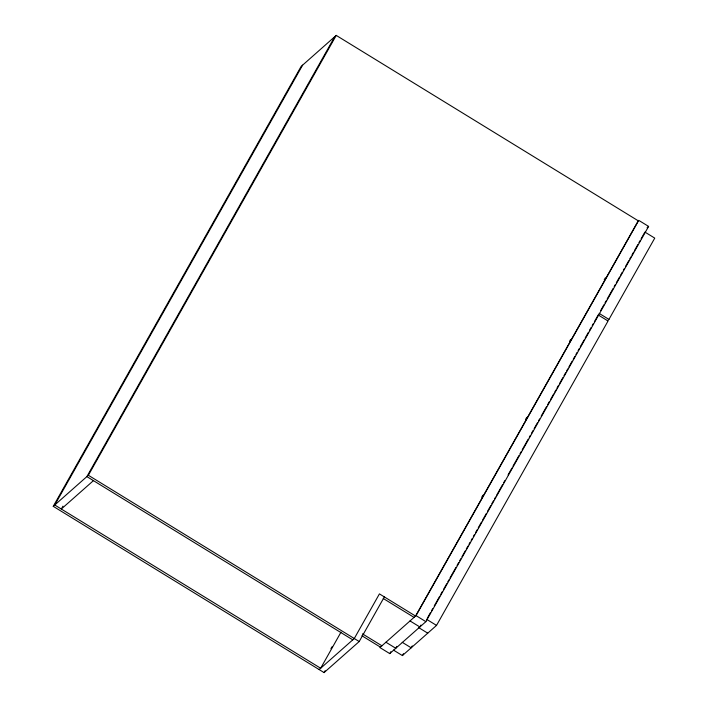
<?xml version="1.0" encoding="UTF-8"?>
<svg xmlns="http://www.w3.org/2000/svg" width="708" height="708" viewBox="0 0 708 708"><rect width="100%" height="100%" fill="white"/><g stroke="black" fill="none" stroke-linecap="round" stroke-linejoin="round"><path stroke-width="1.06" d="M384.347 596.906L359.204 641.536L324.078 672.6L53.25 506.335L301.112 66.463L336.229 35.4L638.244 220.808L415.534 616.057L379.426 593.888L354.283 638.51L319.158 669.573M302.617 65.136L54.755 505.008L320.662 668.246L340.99 632.164M62.95 506.149L61.322 509.034L93.438 480.635M334.725 36.727L86.872 476.608L352.77 639.846M53.25 506.335L88.376 475.272L336.229 35.4M330.928 648.687L331.999 646.793M324.078 672.6L325.149 670.697M389.754 653.608L425.88 621.659L648.599 226.41L638.749 220.365L416.038 615.615L379.913 647.563L389.754 653.608L390.843 651.687M396.861 646.36L395.781 648.28L385.931 642.236M481.767 497.175L482.847 495.255M525.655 419.278L526.743 417.357M569.551 341.389L570.63 339.459M604.225 279.837L605.313 277.917M393.453 650.086L402.401 655.581L403.489 653.652M420.95 625.058L419.862 626.978L410.012 620.934M427.216 618.394L430.473 612.615M431.561 610.685L432.65 608.765M434.278 605.871L439.703 596.242M440.792 594.313L442.42 591.419M443.5 589.499L446.757 583.711M447.845 581.79L448.934 579.861M450.014 577.932L455.987 567.338M457.076 565.409L458.704 562.524M459.784 560.594L460.873 558.665M461.961 556.745L465.218 550.966M466.298 549.036L467.926 546.142M469.015 544.222L470.103 542.293M471.183 540.363L472.271 538.443M473.36 536.514L474.44 534.584M475.528 532.664L477.157 529.77M478.245 527.841L481.502 522.062M482.582 520.132L486.387 513.397M487.467 511.468L490.724 505.689M491.812 503.76L493.441 500.875M494.529 498.945L495.609 497.016M496.697 495.087L502.671 484.493M503.751 482.564L504.839 480.644M508.096 474.864L511.893 468.121M512.981 466.191L518.955 455.598M520.035 453.669L521.123 451.739M522.212 449.819L528.177 439.217M529.265 437.296L530.354 435.367M531.434 433.438L533.062 430.553M534.151 428.623L537.407 422.844M538.496 420.915L539.576 418.986M541.204 416.1L546.638 406.463M547.718 404.542L549.346 401.648M550.435 399.719L553.691 393.94M554.78 392.02L555.86 390.09M556.948 388.161L558.577 385.276M559.665 383.347L562.922 377.568M564.002 375.638L565.63 372.753M566.719 370.824L567.807 368.895M568.887 366.974L572.144 361.186M573.232 359.266L574.861 356.372M575.949 354.451L577.029 352.522M578.117 350.593L579.206 348.663M580.286 346.743L584.091 339.999M585.171 338.07L588.428 332.291M589.516 330.362L591.145 327.477M592.233 325.547L593.313 323.618M594.401 321.697L598.198 314.954L608.048 320.998L436.526 625.403L402.401 655.581M600.711 310.493L603.951 304.75M605.021 302.838L606.101 300.927M607.181 299.015L613.11 288.492M614.181 286.581L615.261 284.669M616.341 282.757L619.571 277.023M620.65 275.111L622.27 272.235M623.341 270.323L624.421 268.412M625.5 266.5L628.731 260.765M629.81 258.854L630.89 256.942M631.97 255.03L633.58 252.154M634.66 250.243L637.89 244.508M638.97 242.596L640.05 240.685M641.129 238.773L644.36 233.029M412.268 645.891L411.189 647.811L402.233 642.315M607.349 320.812L608.951 319.405L654.75 238.118L644.9 232.074M647.094 227.737L648.599 226.41M599.101 313.361L608.951 319.405M426.676 619.358L436.526 625.403M416.038 615.615L425.88 621.659M383.249 598.49L414.03 617.385M418.791 627.677L427.747 633.173M362.469 633.855L381.913 645.785M361.894 635.749L380.408 647.121M88.376 475.272L359.204 641.536"/></g></svg>
